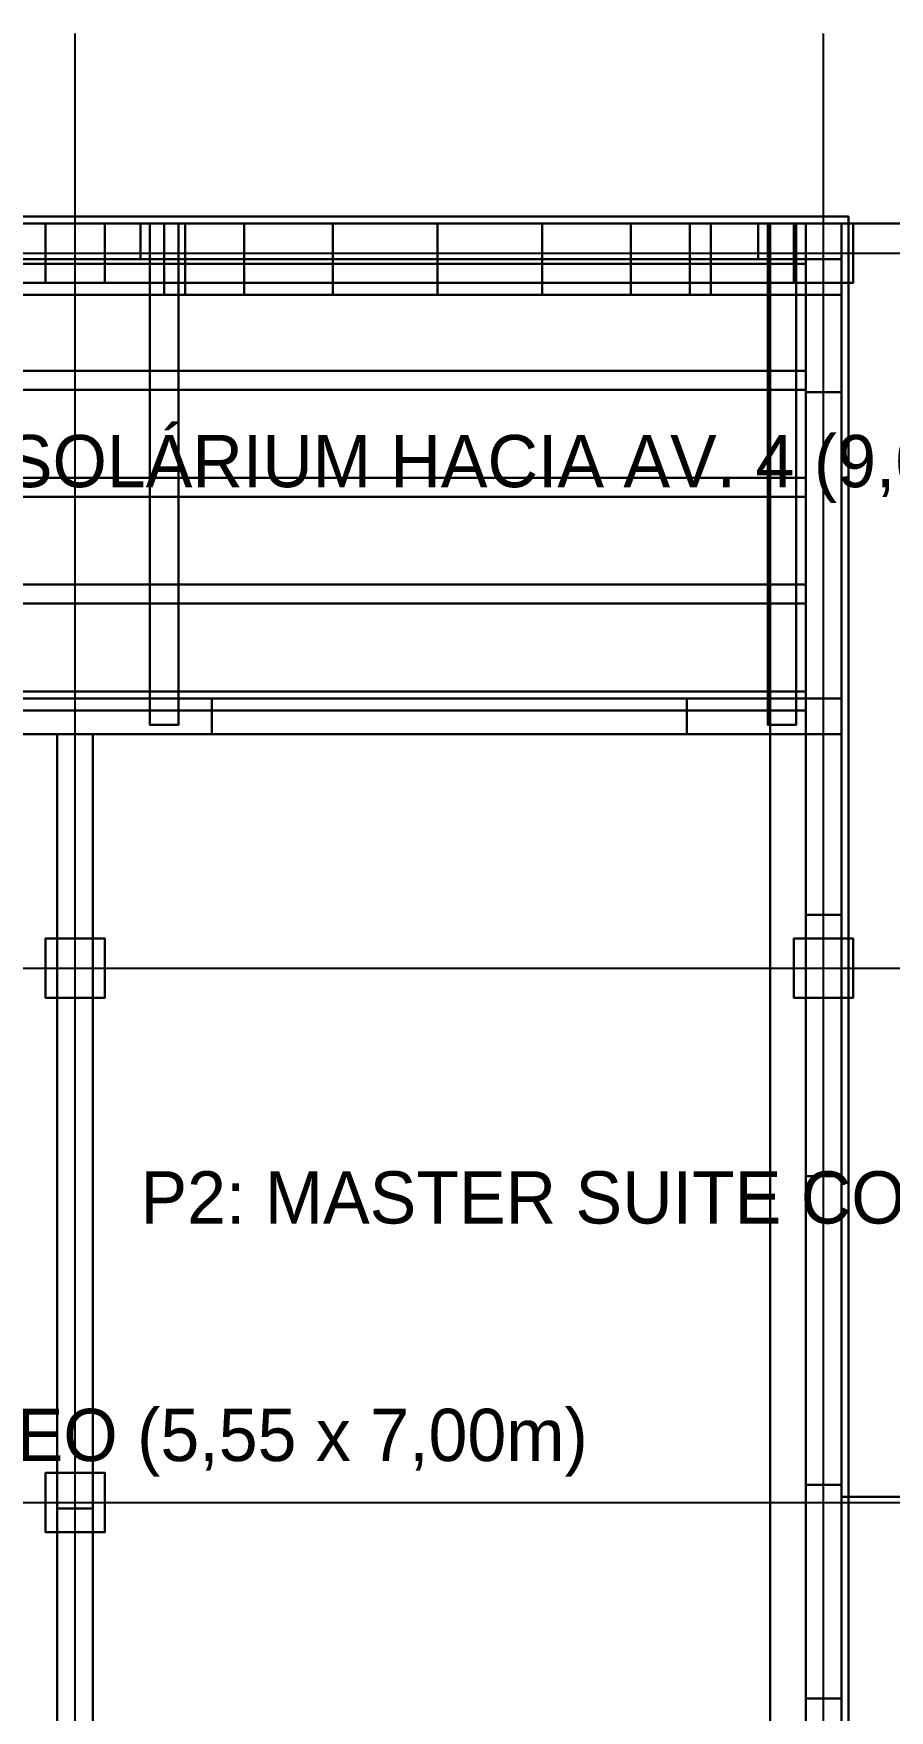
# Model space of a CAD drawing. Extents: x -0.6 to 14.6, y 0 to 25.5.
# Drawn here: x 5.75 to 9.35, y 18.45 to 25.51 of the extents above; entities that cross this region are included whole.
import ezdxf

# ---------------------------------------------------------------- set-up
doc = ezdxf.new("R2010")
doc.units = 0
for name, color, linetype in [('COLUMNAS_3D', 7, 'CONTINUOUS'), ('EJES_ESTRUCTURALES', 7, 'CONTINUOUS'), ('LOSA_PISO_3D', 7, 'CONTINUOUS'), ('MEDITERRANEO_ARCOS_PORTICO_3D', 7, 'CONTINUOUS'), ('MEDITERRANEO_AZOTEA_SOLARIUM_3D', 7, 'CONTINUOUS'), ('MEDITERRANEO_MUROS_ENCALADOS_3D', 7, 'CONTINUOUS'), ('MEDITERRANEO_PERGOLAS_3D', 7, 'CONTINUOUS'), ('MEDITERRANEO_TABIQUES_3D', 7, 'CONTINUOUS'), ('MUROS_EXTERIORES_3D', 7, 'CONTINUOUS'), ('P2_COLUMNAS_3D', 7, 'CONTINUOUS'), ('P2_LOSA_PISO_3D', 7, 'CONTINUOUS'), ('P2_ROTULOS', 7, 'CONTINUOUS'), ('PLANTA_SEGUNDO_PISO_2D', 7, 'CONTINUOUS'), ('TERRENO_3D', 7, 'CONTINUOUS')]:
    doc.layers.add(name, color=color, linetype=linetype)

msp = doc.modelspace()

# ---------------------------------------------------------------- linework, layer by layer
at = {"layer": 'COLUMNAS_3D', "color": 1}
for points in [[(5.8, 24.46), (5.8, 24.71), (6.05, 24.71), (6.05, 24.46)], [(5.8, 24.46, 2.85), (6.05, 24.46, 2.85), (6.05, 24.71, 2.85), (5.8, 24.71, 2.85)], [(6.05, 24.71), (5.8, 24.71), (5.8, 24.71, 2.85), (6.05, 24.71, 2.85)], [(5.8, 24.71), (5.8, 24.46), (5.8, 24.46, 2.85), (5.8, 24.71, 2.85)], [(6.05, 24.46), (6.05, 24.71), (6.05, 24.71, 2.85), (6.05, 24.46, 2.85)], [(8.95, 24.46), (8.95, 24.71), (9.2, 24.71), (9.2, 24.46)], [(8.95, 24.46, 2.85), (9.2, 24.46, 2.85), (9.2, 24.71, 2.85), (8.95, 24.71, 2.85)], [(9.2, 24.71), (8.95, 24.71), (8.95, 24.71, 2.85), (9.2, 24.71, 2.85)], [(8.95, 24.71), (8.95, 24.46), (8.95, 24.46, 2.85), (8.95, 24.71, 2.85)], [(9.2, 24.46), (9.2, 24.71), (9.2, 24.71, 2.85), (9.2, 24.46, 2.85)], [(5.8, 24.46), (6.05, 24.46), (6.05, 24.46, 2.85), (5.8, 24.46, 2.85)], [(8.95, 24.46), (9.2, 24.46), (9.2, 24.46, 2.85), (8.95, 24.46, 2.85)], [(5.8, 21.45), (5.8, 21.7), (6.05, 21.7), (6.05, 21.45)], [(5.8, 21.45, 2.85), (6.05, 21.45, 2.85), (6.05, 21.7, 2.85), (5.8, 21.7, 2.85)], [(6.05, 21.7), (5.8, 21.7), (5.8, 21.7, 2.85), (6.05, 21.7, 2.85)], [(5.8, 21.7), (5.8, 21.45), (5.8, 21.45, 2.85), (5.8, 21.7, 2.85)], [(6.05, 21.45), (6.05, 21.7), (6.05, 21.7, 2.85), (6.05, 21.45, 2.85)], [(8.95, 21.45), (8.95, 21.7), (9.2, 21.7), (9.2, 21.45)], [(8.95, 21.45, 2.85), (9.2, 21.45, 2.85), (9.2, 21.7, 2.85), (8.95, 21.7, 2.85)], [(9.2, 21.7), (8.95, 21.7), (8.95, 21.7, 2.85), (9.2, 21.7, 2.85)], [(8.95, 21.7), (8.95, 21.45), (8.95, 21.45, 2.85), (8.95, 21.7, 2.85)], [(9.2, 21.45), (9.2, 21.7), (9.2, 21.7, 2.85), (9.2, 21.45, 2.85)], [(5.8, 21.45), (6.05, 21.45), (6.05, 21.45, 2.85), (5.8, 21.45, 2.85)], [(8.95, 21.45), (9.2, 21.45), (9.2, 21.45, 2.85), (8.95, 21.45, 2.85)], [(5.8, 19.2), (5.8, 19.45), (6.05, 19.45), (6.05, 19.2)], [(5.8, 19.2, 2.85), (6.05, 19.2, 2.85), (6.05, 19.45, 2.85), (5.8, 19.45, 2.85)], [(6.05, 19.45), (5.8, 19.45), (5.8, 19.45, 2.85), (6.05, 19.45, 2.85)], [(5.8, 19.45), (5.8, 19.2), (5.8, 19.2, 2.85), (5.8, 19.45, 2.85)], [(6.05, 19.2), (6.05, 19.45), (6.05, 19.45, 2.85), (6.05, 19.2, 2.85)], [(5.8, 19.2), (6.05, 19.2), (6.05, 19.2, 2.85), (5.8, 19.2, 2.85)]]:
    msp.add_3dface(points, dxfattribs=at)
at = {"layer": 'EJES_ESTRUCTURALES', "color": 4}
for p, q in [((5.925, 2.2), (5.925, 25.51)), ((9.075, 2.2), (9.075, 25.51)), ((-0.6, 24.585), (9.8, 24.585)), ((-0.6, 21.575), (9.8, 21.575)), ((-0.6, 19.325), (9.8, 19.325))]:
    msp.add_line(p, q, dxfattribs=at)
at = {"layer": 'LOSA_PISO_3D', "color": 8}
for points in [[(0.15, 10.35, -0.15), (0.15, 24.71, -0.15), (9.15, 24.71, -0.15), (9.15, 10.35, -0.15)], [(0.15, 10.35), (9.15, 10.35), (9.15, 24.71), (0.15, 24.71)], [(9.15, 24.71, -0.15), (0.15, 24.71, -0.15), (0.15, 24.71), (9.15, 24.71)], [(9.15, 10.35, -0.15), (9.15, 24.71, -0.15), (9.15, 24.71), (9.15, 10.35)]]:
    msp.add_3dface(points, dxfattribs=at)
at = {"layer": 'MEDITERRANEO_ARCOS_PORTICO_3D', "color": 7}
for points in [[(0.15, 24.41, 4.85), (0.15, 24.71, 4.85), (9.15, 24.71, 4.85), (9.15, 24.41, 4.85)], [(0.15, 24.41, 5.85), (9.15, 24.41, 5.85), (9.15, 24.71, 5.85), (0.15, 24.71, 5.85)], [(9.15, 24.71, 4.85), (0.15, 24.71, 4.85), (0.15, 24.71, 5.85), (9.15, 24.71, 5.85)], [(5.7, 24.41, 3), (5.7, 24.71, 3), (6.3, 24.71, 3), (6.3, 24.41, 3)], [(5.7, 24.41, 5.85), (6.3, 24.41, 5.85), (6.3, 24.71, 5.85), (5.7, 24.71, 5.85)], [(6.3, 24.71, 3), (5.7, 24.71, 3), (5.7, 24.71, 5.85), (6.3, 24.71, 5.85)], [(6.3, 24.41, 3), (6.3, 24.71, 3), (6.3, 24.71, 5.85), (6.3, 24.41, 5.85)], [(6.3, 24.41, 3), (6.3, 24.71, 3), (8.6, 24.71, 3), (8.6, 24.41, 3)], [(6.3, 24.41, 4.4), (8.6, 24.41, 4.4), (8.6, 24.71, 4.4), (6.3, 24.71, 4.4)], [(8.6, 24.71, 3), (6.3, 24.71, 3), (6.3, 24.71, 4.4), (8.6, 24.71, 4.4)], [(6.3, 24.71, 3), (6.3, 24.41, 3), (6.3, 24.41, 4.4), (6.3, 24.71, 4.4)], [(6.3, 24.41, 4.4), (6.3, 24.71, 4.4), (6.3875, 24.71, 4.4), (6.3875, 24.41, 4.4)], [(6.3, 24.41, 5.55), (6.3875, 24.41, 5.55), (6.3875, 24.71, 5.55), (6.3, 24.71, 5.55)], [(6.3875, 24.71, 4.4), (6.3, 24.71, 4.4), (6.3, 24.71, 5.55), (6.3875, 24.71, 5.55)], [(6.3, 24.71, 4.4), (6.3, 24.41, 4.4), (6.3, 24.41, 5.55), (6.3, 24.71, 5.55)], [(6.3875, 24.41, 4.4), (6.3875, 24.71, 4.4), (6.3875, 24.71, 5.55), (6.3875, 24.41, 5.55)], [(6.3875, 24.41, 4.8401), (6.3875, 24.71, 4.8401), (6.6368, 24.71, 4.8401), (6.6368, 24.41, 4.8401)], [(6.3875, 24.41, 5.55), (6.6368, 24.41, 5.55), (6.6368, 24.71, 5.55), (6.3875, 24.71, 5.55)], [(6.6368, 24.71, 4.8401), (6.3875, 24.71, 4.8401), (6.3875, 24.71, 5.55), (6.6368, 24.71, 5.55)], [(6.3875, 24.71, 4.8401), (6.3875, 24.41, 4.8401), (6.3875, 24.41, 5.55), (6.3875, 24.71, 5.55)], [(6.6368, 24.41, 4.8401), (6.6368, 24.71, 4.8401), (6.6368, 24.71, 5.55), (6.6368, 24.41, 5.55)], [(6.6368, 24.41, 5.2132), (6.6368, 24.71, 5.2132), (7.0099, 24.71, 5.2132), (7.0099, 24.41, 5.2132)], [(6.6368, 24.41, 5.55), (7.0099, 24.41, 5.55), (7.0099, 24.71, 5.55), (6.6368, 24.71, 5.55)], [(7.0099, 24.71, 5.2132), (6.6368, 24.71, 5.2132), (6.6368, 24.71, 5.55), (7.0099, 24.71, 5.55)], [(6.6368, 24.71, 5.2132), (6.6368, 24.41, 5.2132), (6.6368, 24.41, 5.55), (6.6368, 24.71, 5.55)], [(7.0099, 24.41, 5.2132), (7.0099, 24.71, 5.2132), (7.0099, 24.71, 5.55), (7.0099, 24.41, 5.55)], [(7.0099, 24.41, 5.4625), (7.0099, 24.71, 5.4625), (7.45, 24.71, 5.4625), (7.45, 24.41, 5.4625)], [(7.0099, 24.41, 5.55), (7.45, 24.41, 5.55), (7.45, 24.71, 5.55), (7.0099, 24.71, 5.55)], [(7.45, 24.71, 5.4625), (7.0099, 24.71, 5.4625), (7.0099, 24.71, 5.55), (7.45, 24.71, 5.55)], [(7.0099, 24.71, 5.4625), (7.0099, 24.41, 5.4625), (7.0099, 24.41, 5.55), (7.0099, 24.71, 5.55)], [(7.45, 24.41, 5.4625), (7.45, 24.71, 5.4625), (7.45, 24.71, 5.55), (7.45, 24.41, 5.55)], [(7.45, 24.41, 5.4625), (7.45, 24.71, 5.4625), (7.8901, 24.71, 5.4625), (7.8901, 24.41, 5.4625)], [(7.45, 24.41, 5.55), (7.8901, 24.41, 5.55), (7.8901, 24.71, 5.55), (7.45, 24.71, 5.55)], [(7.8901, 24.71, 5.4625), (7.45, 24.71, 5.4625), (7.45, 24.71, 5.55), (7.8901, 24.71, 5.55)], [(7.45, 24.71, 5.4625), (7.45, 24.41, 5.4625), (7.45, 24.41, 5.55), (7.45, 24.71, 5.55)], [(7.8901, 24.41, 5.4625), (7.8901, 24.71, 5.4625), (7.8901, 24.71, 5.55), (7.8901, 24.41, 5.55)], [(7.8901, 24.41, 5.2132), (7.8901, 24.71, 5.2132), (8.2632, 24.71, 5.2132), (8.2632, 24.41, 5.2132)], [(7.8901, 24.41, 5.55), (8.2632, 24.41, 5.55), (8.2632, 24.71, 5.55), (7.8901, 24.71, 5.55)], [(8.2632, 24.71, 5.2132), (7.8901, 24.71, 5.2132), (7.8901, 24.71, 5.55), (8.2632, 24.71, 5.55)], [(7.8901, 24.71, 5.2132), (7.8901, 24.41, 5.2132), (7.8901, 24.41, 5.55), (7.8901, 24.71, 5.55)], [(8.2632, 24.41, 5.2132), (8.2632, 24.71, 5.2132), (8.2632, 24.71, 5.55), (8.2632, 24.41, 5.55)], [(8.2632, 24.41, 4.8401), (8.2632, 24.71, 4.8401), (8.5125, 24.71, 4.8401), (8.5125, 24.41, 4.8401)], [(8.2632, 24.41, 5.55), (8.5125, 24.41, 5.55), (8.5125, 24.71, 5.55), (8.2632, 24.71, 5.55)], [(8.5125, 24.71, 4.8401), (8.2632, 24.71, 4.8401), (8.2632, 24.71, 5.55), (8.5125, 24.71, 5.55)], [(8.2632, 24.71, 4.8401), (8.2632, 24.41, 4.8401), (8.2632, 24.41, 5.55), (8.2632, 24.71, 5.55)], [(8.5125, 24.41, 4.8401), (8.5125, 24.71, 4.8401), (8.5125, 24.71, 5.55), (8.5125, 24.41, 5.55)], [(8.5125, 24.41, 4.4), (8.5125, 24.71, 4.4), (8.6, 24.71, 4.4), (8.6, 24.41, 4.4)], [(8.5125, 24.41, 5.55), (8.6, 24.41, 5.55), (8.6, 24.71, 5.55), (8.5125, 24.71, 5.55)], [(8.6, 24.71, 4.4), (8.5125, 24.71, 4.4), (8.5125, 24.71, 5.55), (8.6, 24.71, 5.55)], [(8.5125, 24.71, 4.4), (8.5125, 24.41, 4.4), (8.5125, 24.41, 5.55), (8.5125, 24.71, 5.55)], [(8.6, 24.41, 3), (8.6, 24.71, 3), (9.15, 24.71, 3), (9.15, 24.41, 3)], [(8.6, 24.41, 5.85), (9.15, 24.41, 5.85), (9.15, 24.71, 5.85), (8.6, 24.71, 5.85)], [(9.15, 24.71, 3), (8.6, 24.71, 3), (8.6, 24.71, 5.85), (9.15, 24.71, 5.85)], [(8.6, 24.71, 3), (8.6, 24.41, 3), (8.6, 24.41, 5.85), (8.6, 24.71, 5.85)], [(8.6, 24.41, 3), (8.6, 24.71, 3), (8.6, 24.71, 4.4), (8.6, 24.41, 4.4)], [(8.6, 24.41, 4.4), (8.6, 24.71, 4.4), (8.6, 24.71, 5.55), (8.6, 24.41, 5.55)], [(9.15, 24.41, 3), (9.15, 24.71, 3), (9.15, 24.71, 5.85), (9.15, 24.41, 5.85)], [(9.15, 24.41, 4.85), (9.15, 24.71, 4.85), (9.15, 24.71, 5.85), (9.15, 24.41, 5.85)], [(0.15, 24.41, 4.85), (9.15, 24.41, 4.85), (9.15, 24.41, 5.85), (0.15, 24.41, 5.85)], [(5.7, 24.41, 3), (6.3, 24.41, 3), (6.3, 24.41, 5.85), (5.7, 24.41, 5.85)], [(6.3, 24.41, 3), (8.6, 24.41, 3), (8.6, 24.41, 4.4), (6.3, 24.41, 4.4)], [(6.3, 24.41, 4.4), (6.3875, 24.41, 4.4), (6.3875, 24.41, 5.55), (6.3, 24.41, 5.55)], [(6.3875, 24.41, 4.8401), (6.6368, 24.41, 4.8401), (6.6368, 24.41, 5.55), (6.3875, 24.41, 5.55)], [(6.6368, 24.41, 5.2132), (7.0099, 24.41, 5.2132), (7.0099, 24.41, 5.55), (6.6368, 24.41, 5.55)], [(7.0099, 24.41, 5.4625), (7.45, 24.41, 5.4625), (7.45, 24.41, 5.55), (7.0099, 24.41, 5.55)], [(7.45, 24.41, 5.4625), (7.8901, 24.41, 5.4625), (7.8901, 24.41, 5.55), (7.45, 24.41, 5.55)], [(7.8901, 24.41, 5.2132), (8.2632, 24.41, 5.2132), (8.2632, 24.41, 5.55), (7.8901, 24.41, 5.55)], [(8.2632, 24.41, 4.8401), (8.5125, 24.41, 4.8401), (8.5125, 24.41, 5.55), (8.2632, 24.41, 5.55)], [(8.5125, 24.41, 4.4), (8.6, 24.41, 4.4), (8.6, 24.41, 5.55), (8.5125, 24.41, 5.55)], [(8.6, 24.41, 3), (9.15, 24.41, 3), (9.15, 24.41, 5.85), (8.6, 24.41, 5.85)]]:
    msp.add_3dface(points, dxfattribs=at)
at = {"layer": 'MEDITERRANEO_AZOTEA_SOLARIUM_3D', "color": 7}
for points in [[(0.12, 2.97, 7), (0.12, 24.74, 7), (9.18, 24.74, 7), (9.18, 2.97, 7)], [(0.12, 2.97, 7.08), (9.18, 2.97, 7.08), (9.18, 24.74, 7.08), (0.12, 24.74, 7.08)], [(9.18, 24.74, 7), (0.12, 24.74, 7), (0.12, 24.74, 7.08), (9.18, 24.74, 7.08)], [(9.18, 2.97, 7), (9.18, 24.74, 7), (9.18, 24.74, 7.08), (9.18, 2.97, 7.08)], [(0.15, 3, 5.85), (0.15, 24.71, 5.85), (9.15, 24.71, 5.85), (9.15, 3, 5.85)], [(0.15, 3, 6), (9.15, 3, 6), (9.15, 24.71, 6), (0.15, 24.71, 6)], [(9.15, 24.71, 5.85), (0.15, 24.71, 5.85), (0.15, 24.71, 6), (9.15, 24.71, 6)], [(0.15, 24.41, 6), (0.15, 24.71, 6), (9.15, 24.71, 6), (9.15, 24.41, 6)], [(0.15, 24.41, 7), (9.15, 24.41, 7), (9.15, 24.71, 7), (0.15, 24.71, 7)], [(9.15, 24.71, 6), (0.15, 24.71, 6), (0.15, 24.71, 7), (9.15, 24.71, 7)], [(8.85, 3, 6), (8.85, 24.71, 6), (9.15, 24.71, 6), (9.15, 3, 6)], [(8.85, 3, 7), (9.15, 3, 7), (9.15, 24.71, 7), (8.85, 24.71, 7)], [(9.15, 24.71, 6), (8.85, 24.71, 6), (8.85, 24.71, 7), (9.15, 24.71, 7)], [(8.85, 24.71, 6), (8.85, 3, 6), (8.85, 3, 7), (8.85, 24.71, 7)], [(9.15, 3, 5.85), (9.15, 24.71, 5.85), (9.15, 24.71, 6), (9.15, 3, 6)], [(9.15, 3, 6), (9.15, 24.71, 6), (9.15, 24.71, 7), (9.15, 3, 7)], [(9.15, 24.41, 6), (9.15, 24.71, 6), (9.15, 24.71, 7), (9.15, 24.41, 7)], [(0.15, 24.41, 6), (9.15, 24.41, 6), (9.15, 24.41, 7), (0.15, 24.41, 7)]]:
    msp.add_3dface(points, dxfattribs=at)
at = {"layer": 'MEDITERRANEO_MUROS_ENCALADOS_3D', "color": 7}
for points in [[(9, 21.8, 3), (9, 24.71, 3), (9.15, 24.71, 3), (9.15, 21.8, 3)], [(9, 21.8, 5.85), (9.15, 21.8, 5.85), (9.15, 24.71, 5.85), (9, 24.71, 5.85)], [(9.15, 24.71, 3), (9, 24.71, 3), (9, 24.71, 5.85), (9.15, 24.71, 5.85)], [(9, 24.71, 3), (9, 21.8, 3), (9, 21.8, 5.85), (9, 24.71, 5.85)], [(9.15, 21.8, 3), (9.15, 24.71, 3), (9.15, 24.71, 5.85), (9.15, 21.8, 5.85)], [(4.8, 22.56, 3), (4.8, 22.71, 3), (6.5, 22.71, 3), (6.5, 22.56, 3)], [(4.8, 22.56, 5.85), (6.5, 22.56, 5.85), (6.5, 22.71, 5.85), (4.8, 22.71, 5.85)], [(6.5, 22.71, 3), (4.8, 22.71, 3), (4.8, 22.71, 5.85), (6.5, 22.71, 5.85)], [(6.5, 22.56, 3), (6.5, 22.71, 3), (6.5, 22.71, 5.85), (6.5, 22.56, 5.85)], [(6.5, 22.56, 5.35), (6.5, 22.71, 5.35), (8.5, 22.71, 5.35), (8.5, 22.56, 5.35)], [(6.5, 22.56, 5.85), (8.5, 22.56, 5.85), (8.5, 22.71, 5.85), (6.5, 22.71, 5.85)], [(8.5, 22.71, 5.35), (6.5, 22.71, 5.35), (6.5, 22.71, 5.85), (8.5, 22.71, 5.85)], [(6.5, 22.71, 5.35), (6.5, 22.56, 5.35), (6.5, 22.56, 5.85), (6.5, 22.71, 5.85)], [(8.5, 22.56, 5.35), (8.5, 22.71, 5.35), (8.5, 22.71, 5.85), (8.5, 22.56, 5.85)], [(8.5, 22.56, 3), (8.5, 22.71, 3), (9.15, 22.71, 3), (9.15, 22.56, 3)], [(8.5, 22.56, 5.85), (9.15, 22.56, 5.85), (9.15, 22.71, 5.85), (8.5, 22.71, 5.85)], [(9.15, 22.71, 3), (8.5, 22.71, 3), (8.5, 22.71, 5.85), (9.15, 22.71, 5.85)], [(8.5, 22.71, 3), (8.5, 22.56, 3), (8.5, 22.56, 5.85), (8.5, 22.71, 5.85)], [(9.15, 22.56, 3), (9.15, 22.71, 3), (9.15, 22.71, 5.85), (9.15, 22.56, 5.85)], [(4.8, 22.56, 3), (6.5, 22.56, 3), (6.5, 22.56, 5.85), (4.8, 22.56, 5.85)], [(6.5, 22.56, 5.35), (8.5, 22.56, 5.35), (8.5, 22.56, 5.85), (6.5, 22.56, 5.85)], [(8.5, 22.56, 3), (9.15, 22.56, 3), (9.15, 22.56, 5.85), (8.5, 22.56, 5.85)], [(9, 19.4, 3), (9, 21.8, 3), (9.15, 21.8, 3), (9.15, 19.4, 3)], [(9, 19.4, 4), (9.15, 19.4, 4), (9.15, 21.8, 4), (9, 21.8, 4)], [(9.15, 21.8, 3), (9, 21.8, 3), (9, 21.8, 4), (9.15, 21.8, 4)], [(9, 21.8, 3), (9, 19.4, 3), (9, 19.4, 4), (9, 21.8, 4)], [(9, 19.4, 5.1), (9, 21.8, 5.1), (9.15, 21.8, 5.1), (9.15, 19.4, 5.1)], [(9, 19.4, 5.85), (9.15, 19.4, 5.85), (9.15, 21.8, 5.85), (9, 21.8, 5.85)], [(9.15, 21.8, 5.1), (9, 21.8, 5.1), (9, 21.8, 5.85), (9.15, 21.8, 5.85)], [(9, 21.8, 5.1), (9, 19.4, 5.1), (9, 19.4, 5.85), (9, 21.8, 5.85)], [(9, 21.8, 3), (9.15, 21.8, 3), (9.15, 21.8, 5.85), (9, 21.8, 5.85)], [(9.15, 19.4, 3), (9.15, 21.8, 3), (9.15, 21.8, 4), (9.15, 19.4, 4)], [(9.15, 19.4, 5.1), (9.15, 21.8, 5.1), (9.15, 21.8, 5.85), (9.15, 19.4, 5.85)], [(9, 17.05, 3), (9, 19.4, 3), (9.15, 19.4, 3), (9.15, 17.05, 3)], [(9, 17.05, 5.85), (9.15, 17.05, 5.85), (9.15, 19.4, 5.85), (9, 19.4, 5.85)], [(9.15, 19.4, 3), (9, 19.4, 3), (9, 19.4, 5.85), (9.15, 19.4, 5.85)], [(9, 19.4, 3), (9, 17.05, 3), (9, 17.05, 5.85), (9, 19.4, 5.85)], [(9, 19.4, 3), (9.15, 19.4, 3), (9.15, 19.4, 4), (9, 19.4, 4)], [(9, 19.4, 5.1), (9.15, 19.4, 5.1), (9.15, 19.4, 5.85), (9, 19.4, 5.85)], [(9.15, 17.05, 3), (9.15, 19.4, 3), (9.15, 19.4, 5.85), (9.15, 17.05, 5.85)]]:
    msp.add_3dface(points, dxfattribs=at)
at = {"layer": 'MEDITERRANEO_PERGOLAS_3D', "color": 6}
for points in [[(6.24, 22.6, 5.85), (6.24, 24.71, 5.85), (6.36, 24.71, 5.85), (6.36, 22.6, 5.85)], [(6.24, 22.6, 6.03), (6.36, 22.6, 6.03), (6.36, 24.71, 6.03), (6.24, 24.71, 6.03)], [(6.36, 24.71, 5.85), (6.24, 24.71, 5.85), (6.24, 24.71, 6.03), (6.36, 24.71, 6.03)], [(6.24, 24.71, 5.85), (6.24, 22.6, 5.85), (6.24, 22.6, 6.03), (6.24, 24.71, 6.03)], [(6.36, 22.6, 5.85), (6.36, 24.71, 5.85), (6.36, 24.71, 6.03), (6.36, 22.6, 6.03)], [(8.84, 22.6, 5.85), (8.84, 24.71, 5.85), (8.96, 24.71, 5.85), (8.96, 22.6, 5.85)], [(8.84, 22.6, 6.03), (8.96, 22.6, 6.03), (8.96, 24.71, 6.03), (8.84, 24.71, 6.03)], [(8.96, 24.71, 5.85), (8.84, 24.71, 5.85), (8.84, 24.71, 6.03), (8.96, 24.71, 6.03)], [(8.84, 24.71, 5.85), (8.84, 22.6, 5.85), (8.84, 22.6, 6.03), (8.84, 24.71, 6.03)], [(8.96, 22.6, 5.85), (8.96, 24.71, 5.85), (8.96, 24.71, 6.03), (8.96, 22.6, 6.03)], [(0.3, 24.46, 6.03), (0.3, 24.54, 6.03), (9, 24.54, 6.03), (9, 24.46, 6.03)], [(0.3, 24.46, 6.11), (9, 24.46, 6.11), (9, 24.54, 6.11), (0.3, 24.54, 6.11)], [(9, 24.54, 6.03), (0.3, 24.54, 6.03), (0.3, 24.54, 6.11), (9, 24.54, 6.11)], [(9, 24.46, 6.03), (9, 24.54, 6.03), (9, 24.54, 6.11), (9, 24.46, 6.11)], [(0.3, 24.46, 6.03), (9, 24.46, 6.03), (9, 24.46, 6.11), (0.3, 24.46, 6.11)], [(0.3, 24.01, 6.03), (0.3, 24.09, 6.03), (9, 24.09, 6.03), (9, 24.01, 6.03)], [(0.3, 24.01, 6.11), (9, 24.01, 6.11), (9, 24.09, 6.11), (0.3, 24.09, 6.11)], [(9, 24.09, 6.03), (0.3, 24.09, 6.03), (0.3, 24.09, 6.11), (9, 24.09, 6.11)], [(9, 24.01, 6.03), (9, 24.09, 6.03), (9, 24.09, 6.11), (9, 24.01, 6.11)], [(0.3, 24.01, 6.03), (9, 24.01, 6.03), (9, 24.01, 6.11), (0.3, 24.01, 6.11)], [(0.3, 23.56, 6.03), (0.3, 23.64, 6.03), (9, 23.64, 6.03), (9, 23.56, 6.03)], [(0.3, 23.56, 6.11), (9, 23.56, 6.11), (9, 23.64, 6.11), (0.3, 23.64, 6.11)], [(9, 23.64, 6.03), (0.3, 23.64, 6.03), (0.3, 23.64, 6.11), (9, 23.64, 6.11)], [(9, 23.56, 6.03), (9, 23.64, 6.03), (9, 23.64, 6.11), (9, 23.56, 6.11)], [(0.3, 23.56, 6.03), (9, 23.56, 6.03), (9, 23.56, 6.11), (0.3, 23.56, 6.11)], [(0.3, 23.11, 6.03), (0.3, 23.19, 6.03), (9, 23.19, 6.03), (9, 23.11, 6.03)], [(0.3, 23.11, 6.11), (9, 23.11, 6.11), (9, 23.19, 6.11), (0.3, 23.19, 6.11)], [(9, 23.19, 6.03), (0.3, 23.19, 6.03), (0.3, 23.19, 6.11), (9, 23.19, 6.11)], [(9, 23.11, 6.03), (9, 23.19, 6.03), (9, 23.19, 6.11), (9, 23.11, 6.11)], [(0.3, 23.11, 6.03), (9, 23.11, 6.03), (9, 23.11, 6.11), (0.3, 23.11, 6.11)], [(0.3, 22.66, 6.03), (0.3, 22.74, 6.03), (9, 22.74, 6.03), (9, 22.66, 6.03)], [(0.3, 22.66, 6.11), (9, 22.66, 6.11), (9, 22.74, 6.11), (0.3, 22.74, 6.11)], [(9, 22.74, 6.03), (0.3, 22.74, 6.03), (0.3, 22.74, 6.11), (9, 22.74, 6.11)], [(9, 22.66, 6.03), (9, 22.74, 6.03), (9, 22.74, 6.11), (9, 22.66, 6.11)], [(0.3, 22.66, 6.03), (9, 22.66, 6.03), (9, 22.66, 6.11), (0.3, 22.66, 6.11)], [(6.24, 22.6, 5.85), (6.36, 22.6, 5.85), (6.36, 22.6, 6.03), (6.24, 22.6, 6.03)], [(8.84, 22.6, 5.85), (8.96, 22.6, 5.85), (8.96, 22.6, 6.03), (8.84, 22.6, 6.03)]]:
    msp.add_3dface(points, dxfattribs=at)
at = {"layer": 'MEDITERRANEO_TABIQUES_3D', "color": 7}
for points in [[(5.85, 19.3, 3), (5.85, 22.56, 3), (6, 22.56, 3), (6, 19.3, 3)], [(5.85, 19.3, 5.85), (6, 19.3, 5.85), (6, 22.56, 5.85), (5.85, 22.56, 5.85)], [(6, 22.56, 3), (5.85, 22.56, 3), (5.85, 22.56, 5.85), (6, 22.56, 5.85)], [(5.85, 22.56, 3), (5.85, 19.3, 3), (5.85, 19.3, 5.85), (5.85, 22.56, 5.85)], [(6, 19.3, 3), (6, 22.56, 3), (6, 22.56, 5.85), (6, 19.3, 5.85)], [(5.85, 18.4, 5.1), (5.85, 19.3, 5.1), (6, 19.3, 5.1), (6, 18.4, 5.1)], [(5.85, 18.4, 5.85), (6, 18.4, 5.85), (6, 19.3, 5.85), (5.85, 19.3, 5.85)], [(6, 19.3, 5.1), (5.85, 19.3, 5.1), (5.85, 19.3, 5.85), (6, 19.3, 5.85)], [(5.85, 19.3, 5.1), (5.85, 18.4, 5.1), (5.85, 18.4, 5.85), (5.85, 19.3, 5.85)], [(5.85, 19.3, 3), (6, 19.3, 3), (6, 19.3, 5.85), (5.85, 19.3, 5.85)], [(6, 18.4, 5.1), (6, 19.3, 5.1), (6, 19.3, 5.85), (6, 18.4, 5.85)]]:
    msp.add_3dface(points, dxfattribs=at)
at = {"layer": 'MUROS_EXTERIORES_3D', "color": 7}
for points in [[(5.65, 24.56), (5.65, 24.71), (6.2, 24.71), (6.2, 24.56)], [(5.65, 24.56, 2.85), (6.2, 24.56, 2.85), (6.2, 24.71, 2.85), (5.65, 24.71, 2.85)], [(6.2, 24.71), (5.65, 24.71), (5.65, 24.71, 2.85), (6.2, 24.71, 2.85)], [(6.2, 24.56), (6.2, 24.71), (6.2, 24.71, 2.85), (6.2, 24.56, 2.85)], [(6.2, 24.56, 2.4), (6.2, 24.71, 2.4), (8.8, 24.71, 2.4), (8.8, 24.56, 2.4)], [(6.2, 24.56, 2.85), (8.8, 24.56, 2.85), (8.8, 24.71, 2.85), (6.2, 24.71, 2.85)], [(8.8, 24.71, 2.4), (6.2, 24.71, 2.4), (6.2, 24.71, 2.85), (8.8, 24.71, 2.85)], [(6.2, 24.71, 2.4), (6.2, 24.56, 2.4), (6.2, 24.56, 2.85), (6.2, 24.71, 2.85)], [(8.8, 24.56, 2.4), (8.8, 24.71, 2.4), (8.8, 24.71, 2.85), (8.8, 24.56, 2.85)], [(8.8, 24.56), (8.8, 24.71), (9.15, 24.71), (9.15, 24.56)], [(8.8, 24.56, 2.85), (9.15, 24.56, 2.85), (9.15, 24.71, 2.85), (8.8, 24.71, 2.85)], [(9.15, 24.71), (8.8, 24.71), (8.8, 24.71, 2.85), (9.15, 24.71, 2.85)], [(8.8, 24.71), (8.8, 24.56), (8.8, 24.56, 2.85), (8.8, 24.71, 2.85)], [(9, 24), (9, 24.71), (9.15, 24.71), (9.15, 24)], [(9, 24, 2.85), (9.15, 24, 2.85), (9.15, 24.71, 2.85), (9, 24.71, 2.85)], [(9.15, 24.71), (9, 24.71), (9, 24.71, 2.85), (9.15, 24.71, 2.85)], [(9, 24.71), (9, 24), (9, 24, 2.85), (9, 24.71, 2.85)], [(9.15, 24.56), (9.15, 24.71), (9.15, 24.71, 2.85), (9.15, 24.56, 2.85)], [(9.15, 24), (9.15, 24.71), (9.15, 24.71, 2.85), (9.15, 24, 2.85)], [(5.65, 24.56), (6.2, 24.56), (6.2, 24.56, 2.85), (5.65, 24.56, 2.85)], [(6.2, 24.56, 2.4), (8.8, 24.56, 2.4), (8.8, 24.56, 2.85), (6.2, 24.56, 2.85)], [(8.8, 24.56), (9.15, 24.56), (9.15, 24.56, 2.85), (8.8, 24.56, 2.85)], [(9, 21.8), (9, 24), (9.15, 24), (9.15, 21.8)], [(9, 21.8, 1), (9.15, 21.8, 1), (9.15, 24, 1), (9, 24, 1)], [(9.15, 24), (9, 24), (9, 24, 1), (9.15, 24, 1)], [(9, 24), (9, 21.8), (9, 21.8, 1), (9, 24, 1)], [(9, 21.8, 2.1), (9, 24, 2.1), (9.15, 24, 2.1), (9.15, 21.8, 2.1)], [(9, 21.8, 2.85), (9.15, 21.8, 2.85), (9.15, 24, 2.85), (9, 24, 2.85)], [(9.15, 24, 2.1), (9, 24, 2.1), (9, 24, 2.85), (9.15, 24, 2.85)], [(9, 24, 2.1), (9, 21.8, 2.1), (9, 21.8, 2.85), (9, 24, 2.85)], [(9, 24), (9.15, 24), (9.15, 24, 2.85), (9, 24, 2.85)], [(9.15, 21.8), (9.15, 24), (9.15, 24, 1), (9.15, 21.8, 1)], [(9.15, 21.8, 2.1), (9.15, 24, 2.1), (9.15, 24, 2.85), (9.15, 21.8, 2.85)], [(9, 20.7), (9, 21.8), (9.15, 21.8), (9.15, 20.7)], [(9, 20.7, 2.85), (9.15, 20.7, 2.85), (9.15, 21.8, 2.85), (9, 21.8, 2.85)], [(9.15, 21.8), (9, 21.8), (9, 21.8, 2.85), (9.15, 21.8, 2.85)], [(9, 21.8), (9, 20.7), (9, 20.7, 2.85), (9, 21.8, 2.85)], [(9, 21.8), (9.15, 21.8), (9.15, 21.8, 1), (9, 21.8, 1)], [(9, 21.8, 2.1), (9.15, 21.8, 2.1), (9.15, 21.8, 2.85), (9, 21.8, 2.85)], [(9.15, 20.7), (9.15, 21.8), (9.15, 21.8, 2.85), (9.15, 20.7, 2.85)], [(9, 18.5), (9, 20.7), (9.15, 20.7), (9.15, 18.5)], [(9, 18.5, 1), (9.15, 18.5, 1), (9.15, 20.7, 1), (9, 20.7, 1)], [(9.15, 20.7), (9, 20.7), (9, 20.7, 1), (9.15, 20.7, 1)], [(9, 20.7), (9, 18.5), (9, 18.5, 1), (9, 20.7, 1)], [(9, 18.5, 2.1), (9, 20.7, 2.1), (9.15, 20.7, 2.1), (9.15, 18.5, 2.1)], [(9, 18.5, 2.85), (9.15, 18.5, 2.85), (9.15, 20.7, 2.85), (9, 20.7, 2.85)], [(9.15, 20.7, 2.1), (9, 20.7, 2.1), (9, 20.7, 2.85), (9.15, 20.7, 2.85)], [(9, 20.7, 2.1), (9, 18.5, 2.1), (9, 18.5, 2.85), (9, 20.7, 2.85)], [(9, 20.7), (9.15, 20.7), (9.15, 20.7, 2.85), (9, 20.7, 2.85)], [(9.15, 18.5), (9.15, 20.7), (9.15, 20.7, 1), (9.15, 18.5, 1)], [(9.15, 18.5, 2.1), (9.15, 20.7, 2.1), (9.15, 20.7, 2.85), (9.15, 18.5, 2.85)], [(9, 17.05), (9, 18.5), (9.15, 18.5), (9.15, 17.05)], [(9, 17.05, 2.85), (9.15, 17.05, 2.85), (9.15, 18.5, 2.85), (9, 18.5, 2.85)], [(9.15, 18.5), (9, 18.5), (9, 18.5, 2.85), (9.15, 18.5, 2.85)], [(9, 18.5), (9, 17.05), (9, 17.05, 2.85), (9, 18.5, 2.85)], [(9, 18.5), (9.15, 18.5), (9.15, 18.5, 1), (9, 18.5, 1)], [(9, 18.5, 2.1), (9.15, 18.5, 2.1), (9.15, 18.5, 2.85), (9, 18.5, 2.85)], [(9.15, 17.05), (9.15, 18.5), (9.15, 18.5, 2.85), (9.15, 17.05, 2.85)]]:
    msp.add_3dface(points, dxfattribs=at)
at = {"layer": 'P2_COLUMNAS_3D', "color": 1}
for points in [[(5.8, 24.46, 3), (5.8, 24.71, 3), (6.05, 24.71, 3), (6.05, 24.46, 3)], [(5.8, 24.46, 5.85), (6.05, 24.46, 5.85), (6.05, 24.71, 5.85), (5.8, 24.71, 5.85)], [(6.05, 24.71, 3), (5.8, 24.71, 3), (5.8, 24.71, 5.85), (6.05, 24.71, 5.85)], [(5.8, 24.71, 3), (5.8, 24.46, 3), (5.8, 24.46, 5.85), (5.8, 24.71, 5.85)], [(6.05, 24.46, 3), (6.05, 24.71, 3), (6.05, 24.71, 5.85), (6.05, 24.46, 5.85)], [(8.95, 24.46, 3), (8.95, 24.71, 3), (9.2, 24.71, 3), (9.2, 24.46, 3)], [(8.95, 24.46, 5.85), (9.2, 24.46, 5.85), (9.2, 24.71, 5.85), (8.95, 24.71, 5.85)], [(9.2, 24.71, 3), (8.95, 24.71, 3), (8.95, 24.71, 5.85), (9.2, 24.71, 5.85)], [(8.95, 24.71, 3), (8.95, 24.46, 3), (8.95, 24.46, 5.85), (8.95, 24.71, 5.85)], [(9.2, 24.46, 3), (9.2, 24.71, 3), (9.2, 24.71, 5.85), (9.2, 24.46, 5.85)], [(5.8, 24.46, 3), (6.05, 24.46, 3), (6.05, 24.46, 5.85), (5.8, 24.46, 5.85)], [(8.95, 24.46, 3), (9.2, 24.46, 3), (9.2, 24.46, 5.85), (8.95, 24.46, 5.85)], [(5.8, 21.45, 3), (5.8, 21.7, 3), (6.05, 21.7, 3), (6.05, 21.45, 3)], [(5.8, 21.45, 5.85), (6.05, 21.45, 5.85), (6.05, 21.7, 5.85), (5.8, 21.7, 5.85)], [(6.05, 21.7, 3), (5.8, 21.7, 3), (5.8, 21.7, 5.85), (6.05, 21.7, 5.85)], [(5.8, 21.7, 3), (5.8, 21.45, 3), (5.8, 21.45, 5.85), (5.8, 21.7, 5.85)], [(6.05, 21.45, 3), (6.05, 21.7, 3), (6.05, 21.7, 5.85), (6.05, 21.45, 5.85)], [(8.95, 21.45, 3), (8.95, 21.7, 3), (9.2, 21.7, 3), (9.2, 21.45, 3)], [(8.95, 21.45, 5.85), (9.2, 21.45, 5.85), (9.2, 21.7, 5.85), (8.95, 21.7, 5.85)], [(9.2, 21.7, 3), (8.95, 21.7, 3), (8.95, 21.7, 5.85), (9.2, 21.7, 5.85)], [(8.95, 21.7, 3), (8.95, 21.45, 3), (8.95, 21.45, 5.85), (8.95, 21.7, 5.85)], [(9.2, 21.45, 3), (9.2, 21.7, 3), (9.2, 21.7, 5.85), (9.2, 21.45, 5.85)], [(5.8, 21.45, 3), (6.05, 21.45, 3), (6.05, 21.45, 5.85), (5.8, 21.45, 5.85)], [(8.95, 21.45, 3), (9.2, 21.45, 3), (9.2, 21.45, 5.85), (8.95, 21.45, 5.85)], [(5.8, 19.2, 3), (5.8, 19.45, 3), (6.05, 19.45, 3), (6.05, 19.2, 3)], [(5.8, 19.2, 5.85), (6.05, 19.2, 5.85), (6.05, 19.45, 5.85), (5.8, 19.45, 5.85)], [(6.05, 19.45, 3), (5.8, 19.45, 3), (5.8, 19.45, 5.85), (6.05, 19.45, 5.85)], [(5.8, 19.45, 3), (5.8, 19.2, 3), (5.8, 19.2, 5.85), (5.8, 19.45, 5.85)], [(6.05, 19.2, 3), (6.05, 19.45, 3), (6.05, 19.45, 5.85), (6.05, 19.2, 5.85)], [(5.8, 19.2, 3), (6.05, 19.2, 3), (6.05, 19.2, 5.85), (5.8, 19.2, 5.85)]]:
    msp.add_3dface(points, dxfattribs=at)
at = {"layer": 'P2_LOSA_PISO_3D', "color": 7}
for points in [[(0.15, 10.35, 2.85), (0.15, 24.71, 2.85), (9.15, 24.71, 2.85), (9.15, 10.35, 2.85)], [(0.15, 10.35, 3), (9.15, 10.35, 3), (9.15, 24.71, 3), (0.15, 24.71, 3)], [(9.15, 24.71, 2.85), (0.15, 24.71, 2.85), (0.15, 24.71, 3), (9.15, 24.71, 3)], [(9.15, 10.35, 2.85), (9.15, 24.71, 2.85), (9.15, 24.71, 3), (9.15, 10.35, 3)]]:
    msp.add_3dface(points, dxfattribs=at)
at = {"layer": 'PLANTA_SEGUNDO_PISO_2D', "color": 1}
for p, q in [((6.05, 24.71, 3), (5.8, 24.71, 3)), ((5.8, 24.71, 3), (5.8, 24.46, 3)), ((6.05, 24.46, 3), (6.05, 24.71, 3)), ((9.2, 24.71, 3), (8.95, 24.71, 3)), ((8.95, 24.71, 3), (8.95, 24.46, 3)), ((9.2, 24.46, 3), (9.2, 24.71, 3)), ((5.8, 24.46, 3), (6.05, 24.46, 3)), ((8.95, 24.46, 3), (9.2, 24.46, 3)), ((6.05, 21.7, 3), (5.8, 21.7, 3)), ((5.8, 21.7, 3), (5.8, 21.45, 3)), ((6.05, 21.45, 3), (6.05, 21.7, 3)), ((9.2, 21.7, 3), (8.95, 21.7, 3)), ((8.95, 21.7, 3), (8.95, 21.45, 3)), ((9.2, 21.45, 3), (9.2, 21.7, 3)), ((5.8, 21.45, 3), (6.05, 21.45, 3)), ((8.95, 21.45, 3), (9.2, 21.45, 3)), ((6.05, 19.45, 3), (5.8, 19.45, 3)), ((5.8, 19.45, 3), (5.8, 19.2, 3)), ((6.05, 19.2, 3), (6.05, 19.45, 3)), ((5.8, 19.2, 3), (6.05, 19.2, 3))]:
    msp.add_line(p, q, dxfattribs=at)
at = {"layer": 'TERRENO_3D', "color": 3}
for points in [[(9.15, 19.35, -0.4), (9.15, 24.71, -0.2), (11.365, 24.71, -0.2), (11.2422, 19.35, -0.4)], [(9.15, 19.35, -0.2), (11.2422, 19.35, -0.2), (11.365, 24.71), (9.15, 24.71)], [(11.365, 24.71, -0.2), (9.15, 24.71, -0.2), (9.15, 24.71), (11.365, 24.71)], [(9.15, 24.71, -0.2), (9.15, 19.35, -0.4), (9.15, 19.35, -0.2), (9.15, 24.71)], [(9.15, 14.85, -0.8), (9.15, 19.35, -0.4), (11.2422, 19.35, -0.4), (11.1392, 14.85, -0.8)], [(9.15, 14.85, -0.6), (11.1392, 14.85, -0.6), (11.2422, 19.35, -0.2), (9.15, 19.35, -0.2)], [(11.2422, 19.35, -0.4), (9.15, 19.35, -0.4), (9.15, 19.35, -0.2), (11.2422, 19.35, -0.2)], [(9.15, 19.35, -0.4), (9.15, 14.85, -0.8), (9.15, 14.85, -0.6), (9.15, 19.35, -0.2)], [(9.15, 19.35, -0.4), (11.2422, 19.35, -0.4), (11.2422, 19.35, -0.2), (9.15, 19.35, -0.2)]]:
    msp.add_3dface(points, dxfattribs=at)

# ---------------------------------------------------------------- texts
at = {"layer": 'P2_ROTULOS', "color": 6}
for s, p in [('P2: LOGGIA DE ARCOS Y PÉRGOLA SOLÁRIUM HACIA AV. 4 (9,00 x 2,00m)', (0.5, 23.6, 3.05)), ('P2: MASTER SUITE CON VESTIDOR Y BAÑO ENCALADO', (6.2, 20.5, 3.05)), ('P2: GRAN SALÓN MEDITERRÁNEO (5,55 x 7,00m)', (1.2, 19.5, 3.05))]:
    msp.add_text(s, height=0.22, dxfattribs=at).set_placement(p)

doc.saveas('drawing.dxf')
